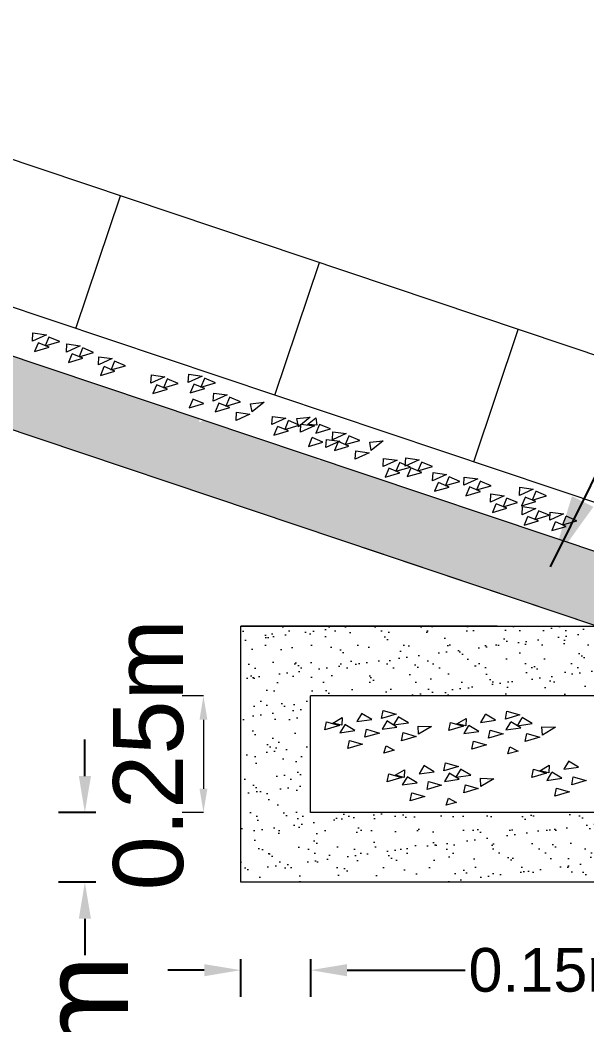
# Model space of a CAD drawing. Header units: inches. Extents: x -885 to 26362, y -28010 to 990.
# Drawn here: x 4391.95 to 4399.73, y -16656.92 to -16643.12 of the extents above; entities that cross this region are included whole.
import ezdxf

# ---------------------------------------------------------------- set-up
doc = ezdxf.new("R2010")
doc.units = ezdxf.units.IN
doc.header["$MEASUREMENT"] = 0
doc.header["$PDMODE"] = 3
doc.layers.add('LINE', color=7, linetype='Continuous')
doc.styles.add('dim', font='isocp.shx')
doc.styles.get("Standard").update_dxf_attribs({"font": 'arial.ttf'})
doc.dimstyles.get("Standard").update_dxf_attribs({"dimtxt": 0.18, "dimasz": 0.18, "dimexe": 0.18, "dimexo": 0.0625, "dimgap": 0.09, "dimtad": 0, "dimtih": 1, "dimtoh": 1, "dimdec": 4, "dimzin": 0, "dimdsep": 46, "dimtxsty": 'Standard', "dimcen": 0.09, "dimadec": 0, "dimazin": 0, "dimtfac": 1, "dimtdec": 4, "dimtofl": 0, "dimtmove": 0, "dimatfit": 3, "dimfxl": 1, "dimtolj": 1, "dimtzin": 0, "dimarcsym": 0})
doc.dimstyles.new('STANDARD$0', dxfattribs={"dimscale": 0, "dimtxt": 8, "dimasz": 8, "dimexe": 4, "dimexo": 0, "dimgap": 2, "dimtad": 1, "dimdec": 0, "dimzin": 0, "dimdsep": 46, "dimtxsty": 'dim', "dimblk": 'DOTSMALL', "dimcen": 1, "dimclrd": 6, "dimclre": 6, "dimclrt": 256, "dimadec": 0, "dimazin": 0, "dimtfac": 1, "dimtdec": 0, "dimtix": 1, "dimtofl": 0, "dimtmove": 1, "dimatfit": 3, "dimldrblk": 'DOTSMALL', "dimfxl": 6, "dimtolj": 1, "dimtzin": 0, "dimarcsym": 0})

# ---------------------------------------------------------------- blocks, each defined once
blk = doc.blocks.new('*D41')
at = {"layer": 'Defpoints', "color": 0, "linetype": 'ByBlock', "ltscale": 0.5, "transparency": 16777216}
for p in [(4395.935, -16654), (4394.975, -16654.96), (4394.975, -16656.167)]:
    blk.add_point(p, dxfattribs=at)
at = {"layer": 'LINE', "color": 0, "lineweight": -2, "ltscale": 0.5, "transparency": 16777216}
for p, q in [((4394.975, -16656.017), (4394.975, -16656.531)), ((4395.935, -16656.017), (4395.935, -16656.531)), ((4394.475, -16656.167), (4393.975, -16656.167)), ((4396.435, -16656.167), (4398.056, -16656.167))]:
    blk.add_line(p, q, dxfattribs=at)
at = {"layer": 'LINE', "color": 0, "linetype": 'ByBlock', "ltscale": 0.5, "transparency": 16777216}
for points in [[(4394.475, -16656.084), (4394.475, -16656.251), (4394.975, -16656.167)], [(4396.435, -16656.084), (4396.435, -16656.251), (4395.935, -16656.167)]]:
    blk.add_solid(points, dxfattribs=at)
at = {"layer": 'LINE', "color": 0, "linetype": 'ByBlock', "lineweight": 20, "ltscale": 0.5, "transparency": 16777216, "insert": (4399.266, -16656.167), "char_height": 0.5, "attachment_point": 5}
blk.add_mtext('\\A1;{\\H1.2x;0.15m}', dxfattribs=at)
blk = doc.blocks.new('*D42')
at = {"layer": 'Defpoints', "color": 0, "linetype": 'ByBlock', "ltscale": 0.5, "transparency": 16777216}
for p in [(4395.935, -16654), (4392.837, -16654.96), (4395.935, -16654.96)]:
    blk.add_point(p, dxfattribs=at)
at = {"layer": 'LINE', "color": 0, "lineweight": -2, "ltscale": 0.5, "transparency": 16777216}
for p, q in [((4392.837, -16653.5), (4392.837, -16653)), ((4392.987, -16654), (4392.473, -16654)), ((4392.987, -16654.96), (4392.473, -16654.96)), ((4392.837, -16655.46), (4392.837, -16655.96))]:
    blk.add_line(p, q, dxfattribs=at)
at = {"layer": 'LINE', "color": 0, "linetype": 'ByBlock', "ltscale": 0.5, "transparency": 16777216}
for points in [[(4392.754, -16653.5), (4392.921, -16653.5), (4392.837, -16654)], [(4392.754, -16655.46), (4392.921, -16655.46), (4392.837, -16654.96)]]:
    blk.add_solid(points, dxfattribs=at)
at = {"layer": 'LINE', "color": 0, "linetype": 'ByBlock', "lineweight": 20, "ltscale": 0.5, "transparency": 16777216, "insert": (4392.837, -16658.291), "char_height": 1, "attachment_point": 5, "rotation": 90}
blk.add_mtext('\\A1;{\\H1.2x;0.15m}', dxfattribs=at)
blk = doc.blocks.new('*D43')
at = {"layer": 'Defpoints', "color": 0, "linetype": 'ByBlock', "ltscale": 0.5, "transparency": 16777216}
for p in [(4405.535, -16654.96), (4395.935, -16655.313), (4395.935, -16657.442)]:
    blk.add_point(p, dxfattribs=at)
at = {"layer": 'LINE', "color": 0, "lineweight": -2, "ltscale": 0.5, "transparency": 16777216}
for p, q in [((4395.935, -16657.292), (4395.935, -16657.806)), ((4405.535, -16657.292), (4405.535, -16657.806)), ((4396.435, -16657.442), (4399.553, -16657.442)), ((4405.035, -16657.442), (4401.918, -16657.442))]:
    blk.add_line(p, q, dxfattribs=at)
at = {"layer": 'LINE', "color": 0, "linetype": 'ByBlock', "ltscale": 0.5, "transparency": 16777216}
for points in [[(4396.435, -16657.359), (4396.435, -16657.525), (4395.935, -16657.442)], [(4405.035, -16657.359), (4405.035, -16657.525), (4405.535, -16657.442)]]:
    blk.add_solid(points, dxfattribs=at)
at = {"layer": 'LINE', "color": 0, "linetype": 'ByBlock', "lineweight": 20, "ltscale": 0.5, "transparency": 16777216, "insert": (4400.735, -16657.442), "char_height": 0.5, "attachment_point": 5}
blk.add_mtext('\\A1;{\\H1.2x;1.50m}', dxfattribs=at)
blk = doc.blocks.new('*D44')
at = {"layer": 'Defpoints', "color": 0, "linetype": 'ByBlock', "ltscale": 0.5, "transparency": 16777216}
for p in [(4358.787, -16637.645), (4405.466, -16654.96), (4358.787, -16663.643)]:
    blk.add_point(p, dxfattribs=at)
at = {"layer": 'LINE', "color": 0, "lineweight": -2, "ltscale": 0.5, "transparency": 16777216}
for p, q in [((4358.787, -16663.493), (4358.787, -16663.823)), ((4405.466, -16663.493), (4405.466, -16663.823)), ((4359.787, -16663.643), (4381.559, -16663.643)), ((4404.466, -16663.643), (4382.676, -16663.643))]:
    blk.add_line(p, q, dxfattribs=at)
at = {"layer": 'LINE', "color": 0, "linetype": 'ByBlock', "ltscale": 0.5, "transparency": 16777216}
for points in [[(4359.787, -16663.477), (4359.787, -16663.81), (4358.787, -16663.643)], [(4404.466, -16663.477), (4404.466, -16663.81), (4405.466, -16663.643)]]:
    blk.add_solid(points, dxfattribs=at)
at = {"layer": 'LINE', "color": 0, "linetype": 'ByBlock', "lineweight": 20, "ltscale": 0.5, "transparency": 16777216, "insert": (4382.117, -16663.643), "char_height": 0.85, "attachment_point": 5}
blk.add_mtext('\\A1;{\\H1.765x;L}', dxfattribs=at)
blk = doc.blocks.new('*D45')
at = {"layer": 'Defpoints', "color": 0, "linetype": 'ByBlock', "ltscale": 0.5, "transparency": 16777216}
for p in [(4373.63, -16647.001), (4405.535, -16654.96), (4373.63, -16660.312)]:
    blk.add_point(p, dxfattribs=at)
at = {"layer": 'LINE', "color": 0, "lineweight": -2, "ltscale": 0.5, "transparency": 16777216}
for p, q in [((4373.63, -16660.162), (4373.63, -16660.492)), ((4405.535, -16660.162), (4405.535, -16660.492)), ((4374.63, -16660.312), (4386.625, -16660.312)), ((4404.535, -16660.312), (4389.455, -16660.312))]:
    blk.add_line(p, q, dxfattribs=at)
at = {"layer": 'LINE', "color": 0, "linetype": 'ByBlock', "ltscale": 0.5, "transparency": 16777216}
for points in [[(4374.63, -16660.145), (4374.63, -16660.478), (4373.63, -16660.312)], [(4404.535, -16660.145), (4404.535, -16660.478), (4405.535, -16660.312)]]:
    blk.add_solid(points, dxfattribs=at)
at = {"layer": 'LINE', "color": 0, "linetype": 'ByBlock', "lineweight": 20, "ltscale": 0.5, "transparency": 16777216, "insert": (4388.04, -16660.312), "char_height": 0.85, "attachment_point": 5}
blk.add_mtext('\\A1;{\\H1.765x;L/2}', dxfattribs=at)

msp = doc.modelspace()

# ---------------------------------------------------------------- hatches: boundary and pattern name
at = {"linetype": 'Continuous', "lineweight": 20, "ltscale": 0.5}
h = msp.add_hatch(dxfattribs=at)
h.set_pattern_fill('AR-SAND', color=0, scale=0.008, angle=8, style=0)
h.set_pattern_definition([(45.5, (2280.61595, -16044.8783), (-0.067166206, 0.38593879), [0, -0.308864, 0, -0.34544, 0, -0.3302]), (15.5, (2280.61595, -16044.8783), (0.27630863, 0.61792845), [0, -0.166624, 0, -0.278384, 0, -0.10668]), (335.5, (2280.36845, -16044.9131), (0.626475576, 0.089206447), [0, -0.1016, 0, -0.36576, 0, -0.47752]), (325.5, (2280.36845, -16044.9131), (0.58007985, 0.26162105), [0, -0.0508, 0, -0.239776, 0, -0.27432])])
h.paths.add_polyline_path([(4396.076283, -16649.155904), (4396.042562, -16649.171271), (4396.044127, -16649.145105), (4395.86487, -16649.0849), (4394.464539, -16648.614587), (4394.406792, -16648.640902), (4394.409472, -16648.596092), (4389.814037, -16647.052677), (4389.508391, -16647.962722), (4401.517871, -16651.996205), (4400.992821, -16652.069996), (4402.470467, -16652.831761), (4405.544782, -16652.399694), (4405.535384, -16652.332821)])
h.paths.add_polyline_path([(4394.528688, -16651.461709), (4394.133796, -16648.651904), (4395.157463, -16648.508037), (4395.552355, -16651.317842)], flags=25)
h = msp.add_hatch(dxfattribs=at)
h.set_pattern_fill('AR-SAND', color=0, scale=0.008, style=0)
h.set_pattern_definition([(37.5, (4086.67236, -16187.6865), (-0.01280025, 0.39153059), [0, -0.308864, 0, -0.34544, 0, -0.3302]), (7.5, (4086.67236, -16187.6865), (0.35961863, 0.5734601), [0, -0.166624, 0, -0.278384, 0, -0.10668]), (327.5, (4086.42243, -16187.6865), (0.6327939, 0.00114975), [0, -0.1016, 0, -0.36576, 0, -0.47752]), (317.5, (4086.42243, -16187.6865), (0.61084516, 0.17834346), [0, -0.0508, 0, -0.239776, 0, -0.27432])])
h.paths.add_polyline_path([(4400.642009, -16651.440351), (4394.975384, -16651.440351), (4394.975384, -16654.960351), (4405.535384, -16654.960351), (4405.535384, -16654.000351), (4395.935384, -16654.000351), (4395.935384, -16652.400351), (4402.562009, -16652.400351)])

# ---------------------------------------------------------------- linework, layer by layer
at = {"color": 0, "linetype": 'Continuous', "lineweight": 20, "ltscale": 0.5}
for p, q in [((4406.975384, -16650.115929), (4368.039244, -16637.038905)), ((4406.793835, -16652.080351), (4368.062983, -16639.072274)), ((4395.86487, -16649.0849), (4374.589607, -16641.939427)), ((4392.713428, -16647.35133), (4393.324719, -16645.531241)), ((4399.862846, -16651.440351), (4384.900289, -16646.415052)), ((4395.44356, -16648.268267), (4396.054852, -16646.448179)), ((4392.118572, -16647.525067), (4392.125303, -16647.41251)), ((4392.125303, -16647.41251), (4392.309007, -16647.438285)), ((4398.173693, -16649.185205), (4398.784985, -16647.365116)), ((4392.309007, -16647.438285), (4392.118572, -16647.525067)), ((4392.194881, -16647.552699), (4392.145949, -16647.668778)), ((4392.345382, -16647.610981), (4392.196728, -16647.548317)), ((4392.341547, -16647.474046), (4392.292615, -16647.590124)), ((4392.292615, -16647.590124), (4392.492048, -16647.532328)), ((4392.492048, -16647.532328), (4392.343394, -16647.469664)), ((4392.145949, -16647.668778), (4392.345382, -16647.610981)), ((4392.583376, -16647.676035), (4392.590107, -16647.563477)), ((4392.773811, -16647.589252), (4392.583376, -16647.676035)), ((4392.590107, -16647.563477), (4392.773811, -16647.589252)), ((4392.806351, -16647.625013), (4392.757418, -16647.741092)), ((4392.757418, -16647.741092), (4392.956852, -16647.683295)), ((4392.956852, -16647.683295), (4392.808198, -16647.620631)), ((4392.659685, -16647.703666), (4392.610752, -16647.819745)), ((4392.610752, -16647.819745), (4392.810186, -16647.761949)), ((4392.810186, -16647.761949), (4392.661532, -16647.699285)), ((4393.022323, -16647.852754), (4393.029054, -16647.740196)), ((4393.212758, -16647.765972), (4393.022323, -16647.852754)), ((4393.029054, -16647.740196), (4393.212758, -16647.765972)), ((4393.245298, -16647.801732), (4393.196366, -16647.917811)), ((4393.393952, -16647.864396), (4393.245298, -16647.801732)), ((4393.098632, -16647.880386), (4393.0497, -16647.996465)), ((4393.0497, -16647.996465), (4393.249133, -16647.938668)), ((4393.249133, -16647.938668), (4393.100479, -16647.876004)), ((4393.194519, -16647.922193), (4393.393952, -16647.864396)), ((4393.743563, -16648.101876), (4393.750294, -16647.989318)), ((4393.933998, -16648.015094), (4393.743563, -16648.101876)), ((4393.750294, -16647.989318), (4393.933998, -16648.015094)), ((4393.966538, -16648.050854), (4393.917606, -16648.166933)), ((4394.117039, -16648.109137), (4393.968385, -16648.046473)), ((4394.254927, -16648.092716), (4394.261658, -16647.980159)), ((4394.445362, -16648.005934), (4394.254927, -16648.092716)), ((4394.261658, -16647.980159), (4394.445362, -16648.005934)), ((4394.477902, -16648.041695), (4394.42897, -16648.157774)), ((4394.42897, -16648.157774), (4394.628403, -16648.099977)), ((4394.628403, -16648.099977), (4394.479749, -16648.037313)), ((4393.819872, -16648.129508), (4393.77094, -16648.245587)), ((4393.77094, -16648.245587), (4393.970373, -16648.18779)), ((4393.970373, -16648.18779), (4393.821719, -16648.125126)), ((4393.917606, -16648.166933), (4394.117039, -16648.109137)), ((4394.331236, -16648.120348), (4394.282304, -16648.236427)), ((4394.282304, -16648.236427), (4394.481737, -16648.17863)), ((4394.481737, -16648.17863), (4394.333083, -16648.115966)), ((4394.598989, -16648.353006), (4394.60572, -16648.240448)), ((4394.60572, -16648.240448), (4394.789424, -16648.266224)), ((4394.31712, -16648.326143), (4394.268187, -16648.442222)), ((4394.268187, -16648.442222), (4394.467621, -16648.384426)), ((4394.467621, -16648.384426), (4394.318967, -16648.321762)), ((4394.789424, -16648.266224), (4394.598989, -16648.353006)), ((4394.675298, -16648.380638), (4394.626365, -16648.496717)), ((4394.825799, -16648.43892), (4394.677145, -16648.376256)), ((4394.821963, -16648.301984), (4394.773031, -16648.418063)), ((4394.773031, -16648.418063), (4394.972464, -16648.360267)), ((4394.972464, -16648.360267), (4394.823811, -16648.297603)), ((4395.111157, -16648.385482), (4395.295689, -16648.366529)), ((4395.295689, -16648.366529), (4395.131568, -16648.496378)), ((4394.626365, -16648.496717), (4394.825799, -16648.43892)), ((4394.911636, -16648.616743), (4394.918367, -16648.504186)), ((4394.918367, -16648.504186), (4395.102071, -16648.529961)), ((4395.131568, -16648.496378), (4395.111157, -16648.385482)), ((4395.102071, -16648.529961), (4394.911636, -16648.616743)), ((4395.405064, -16648.673541), (4395.411795, -16648.560984)), ((4395.595499, -16648.586759), (4395.405064, -16648.673541)), ((4395.411795, -16648.560984), (4395.595499, -16648.586759)), ((4395.628039, -16648.62252), (4395.579107, -16648.738599)), ((4395.77854, -16648.680802), (4395.629886, -16648.618138)), ((4395.746461, -16648.590561), (4395.930993, -16648.571608)), ((4395.766872, -16648.701457), (4395.746461, -16648.590561)), ((4395.930993, -16648.571608), (4395.766872, -16648.701457)), ((4395.892392, -16648.6716), (4396.007845, -16648.580197)), ((4396.007845, -16648.580197), (4396.019118, -16648.682285)), ((4395.481373, -16648.701173), (4395.432441, -16648.817252)), ((4395.432441, -16648.817252), (4395.631874, -16648.759456)), ((4395.631874, -16648.759456), (4395.48322, -16648.696792)), ((4395.579107, -16648.738599), (4395.77854, -16648.680802)), ((4395.796307, -16648.777602), (4395.803037, -16648.665045)), ((4395.986741, -16648.69082), (4395.796307, -16648.777602)), ((4395.803037, -16648.665045), (4395.986741, -16648.69082)), ((4396.019118, -16648.682285), (4395.892392, -16648.6716)), ((4396.055835, -16648.673627), (4396.006903, -16648.789706)), ((4396.006903, -16648.789706), (4396.206336, -16648.731909)), ((4396.206336, -16648.731909), (4396.057682, -16648.669245)), ((4396.234759, -16648.883375), (4396.241489, -16648.770817)), ((4396.425193, -16648.796592), (4396.234759, -16648.883375)), ((4396.241489, -16648.770817), (4396.425193, -16648.796592)), ((4395.952889, -16648.856512), (4395.903957, -16648.972591)), ((4395.903957, -16648.972591), (4396.10339, -16648.914794)), ((4396.10339, -16648.914794), (4395.954736, -16648.85213)), ((4396.145508, -16648.988386), (4396.152239, -16648.875828)), ((4396.335943, -16648.901604), (4396.145508, -16648.988386)), ((4396.152239, -16648.875828), (4396.335943, -16648.901604)), ((4396.311067, -16648.911006), (4396.262135, -16649.027085)), ((4396.461568, -16648.969289), (4396.312914, -16648.906625)), ((4396.457733, -16648.832353), (4396.408801, -16648.948432)), ((4396.408801, -16648.948432), (4396.608234, -16648.890635)), ((4396.608234, -16648.890635), (4396.45958, -16648.827971)), ((4396.746927, -16648.91585), (4396.931459, -16648.896898)), ((4396.767337, -16649.026746), (4396.746927, -16648.91585)), ((4396.931459, -16648.896898), (4396.767337, -16649.026746)), ((4396.262135, -16649.027085), (4396.461568, -16648.969289)), ((4396.547406, -16649.147112), (4396.554137, -16649.034555)), ((4396.737841, -16649.06033), (4396.547406, -16649.147112)), ((4396.554137, -16649.034555), (4396.737841, -16649.06033)), ((4405.535384, -16652.332821), (4395.86487, -16649.0849)), ((4396.930712, -16649.24912), (4396.937443, -16649.136563)), ((4397.121147, -16649.162338), (4396.930712, -16649.24912)), ((4396.937443, -16649.136563), (4397.121147, -16649.162338)), ((4397.153687, -16649.198098), (4397.104754, -16649.314177)), ((4397.304188, -16649.256381), (4397.155534, -16649.193717)), ((4397.232976, -16649.242991), (4397.239707, -16649.130433)), ((4397.423411, -16649.156209), (4397.232976, -16649.242991)), ((4397.239707, -16649.130433), (4397.423411, -16649.156209)), ((4397.455951, -16649.191969), (4397.407018, -16649.308048)), ((4397.606452, -16649.250252), (4397.457798, -16649.187587)), ((4397.007021, -16649.276752), (4396.958088, -16649.392831)), ((4396.958088, -16649.392831), (4397.157522, -16649.335034)), ((4397.157522, -16649.335034), (4397.008868, -16649.27237)), ((4397.104754, -16649.314177), (4397.304188, -16649.256381)), ((4397.309285, -16649.270623), (4397.260352, -16649.386702)), ((4397.260352, -16649.386702), (4397.459786, -16649.328905)), ((4397.459786, -16649.328905), (4397.311132, -16649.266241)), ((4397.407018, -16649.308048), (4397.606452, -16649.250252)), ((4397.609884, -16649.445467), (4397.616615, -16649.33291)), ((4397.616615, -16649.33291), (4397.800319, -16649.358685)), ((4397.800319, -16649.358685), (4397.609884, -16649.445467)), ((4397.686193, -16649.473099), (4397.63726, -16649.589178)), ((4397.836694, -16649.531381), (4397.68804, -16649.468717)), ((4397.832859, -16649.394446), (4397.783926, -16649.510524)), ((4397.783926, -16649.510524), (4397.98336, -16649.452728)), ((4397.98336, -16649.452728), (4397.834706, -16649.390064)), ((4398.037777, -16649.505504), (4398.044508, -16649.392947)), ((4398.228212, -16649.418722), (4398.037777, -16649.505504)), ((4398.044508, -16649.392947), (4398.228212, -16649.418722)), ((4398.260751, -16649.454483), (4398.211819, -16649.570562)), ((4398.411252, -16649.512765), (4398.262599, -16649.450101)), ((4397.63726, -16649.589178), (4397.836694, -16649.531381)), ((4398.114086, -16649.533136), (4398.065153, -16649.649215)), ((4398.065153, -16649.649215), (4398.264587, -16649.591418)), ((4398.264587, -16649.591418), (4398.115933, -16649.528754)), ((4398.211819, -16649.570562), (4398.411252, -16649.512765)), ((4398.40174, -16649.737076), (4398.408471, -16649.624519)), ((4398.408471, -16649.624519), (4398.592175, -16649.650294)), ((4398.800988, -16649.644617), (4398.807719, -16649.53206)), ((4398.991423, -16649.557835), (4398.800988, -16649.644617)), ((4398.807719, -16649.53206), (4398.991423, -16649.557835)), ((4399.023963, -16649.593596), (4398.97503, -16649.709675)), ((4399.174464, -16649.651878), (4399.02581, -16649.589214)), ((4398.592175, -16649.650294), (4398.40174, -16649.737076)), ((4398.478049, -16649.764708), (4398.429116, -16649.880787)), ((4398.62855, -16649.82299), (4398.479896, -16649.760326)), ((4398.624715, -16649.686055), (4398.575782, -16649.802134)), ((4398.575782, -16649.802134), (4398.775216, -16649.744337)), ((4398.775216, -16649.744337), (4398.626562, -16649.681673)), ((4398.877297, -16649.672249), (4398.828365, -16649.788328)), ((4398.828365, -16649.788328), (4399.027798, -16649.730532)), ((4399.027798, -16649.730532), (4398.879144, -16649.667868)), ((4398.97503, -16649.709675), (4399.174464, -16649.651878)), ((4398.429116, -16649.880787), (4398.62855, -16649.82299)), ((4398.837268, -16649.910977), (4398.843999, -16649.79842)), ((4399.027703, -16649.824195), (4398.837268, -16649.910977)), ((4398.843999, -16649.79842), (4399.027703, -16649.824195)), ((4399.060243, -16649.859956), (4399.011311, -16649.976035)), ((4399.210744, -16649.918238), (4399.06209, -16649.855574)), ((4399.216766, -16649.986037), (4399.223497, -16649.87348)), ((4399.407201, -16649.899255), (4399.216766, -16649.986037)), ((4399.223497, -16649.87348), (4399.407201, -16649.899255)), ((4398.913577, -16649.938609), (4398.864645, -16650.054688)), ((4398.864645, -16650.054688), (4399.064078, -16649.996892)), ((4399.064078, -16649.996892), (4398.915424, -16649.934228)), ((4399.011311, -16649.976035), (4399.210744, -16649.918238)), ((4399.293075, -16650.013669), (4399.244143, -16650.129748)), ((4399.443576, -16650.071952), (4399.294922, -16650.009288)), ((4399.439741, -16649.935016), (4399.390809, -16650.051095)), ((4399.390809, -16650.051095), (4399.590242, -16649.993298)), ((4399.590242, -16649.993298), (4399.441588, -16649.930634)), ((4399.244143, -16650.129748), (4399.443576, -16650.071952)), ((4399.862846, -16651.440351), (4396.680094, -16650.371397)), ((4398.495384, -16651.440351), (4394.975384, -16651.440351)), ((4394.975384, -16654.960351), (4394.975384, -16651.440351)), ((4394.975384, -16654.960351), (4394.975384, -16651.440351)), ((4394.975384, -16651.440351), (4399.862846, -16651.440351)), ((4394.464306, -16652.400351), (4394.173106, -16652.400351)), ((4405.535384, -16652.400351), (4395.935384, -16652.400351)), ((4395.935384, -16654.000351), (4395.935384, -16652.400351)), ((4396.632519, -16652.644451), (4396.567908, -16652.75259)), ((4396.773444, -16652.723111), (4396.634958, -16652.640369)), ((4396.907906, -16652.71028), (4396.930237, -16652.599755)), ((4397.108566, -16652.650846), (4396.907906, -16652.71028)), ((4396.930237, -16652.599755), (4397.108566, -16652.650846)), ((4398.332362, -16652.655), (4398.267751, -16652.763139)), ((4398.473287, -16652.733661), (4398.334801, -16652.650918)), ((4398.60775, -16652.72083), (4398.63008, -16652.610305)), ((4398.808409, -16652.661396), (4398.60775, -16652.72083)), ((4398.63008, -16652.610305), (4398.808409, -16652.661396)), ((4394.464306, -16652.726351), (4394.464306, -16653.674351)), ((4396.131264, -16652.864528), (4396.153594, -16652.754002)), ((4396.153594, -16652.754002), (4396.331923, -16652.805093)), ((4396.241166, -16652.77293), (4396.368217, -16652.698484)), ((4396.365172, -16652.801148), (4396.241166, -16652.77293)), ((4396.402737, -16652.797684), (4396.338126, -16652.905823)), ((4396.368217, -16652.698484), (4396.365172, -16652.801148)), ((4396.543662, -16652.876345), (4396.405176, -16652.793602)), ((4396.567908, -16652.75259), (4396.773444, -16652.723111)), ((4396.979627, -16652.748263), (4396.915016, -16652.856403)), ((4397.120552, -16652.826924), (4396.982066, -16652.744181)), ((4397.135812, -16652.690787), (4397.071201, -16652.798927)), ((4397.071201, -16652.798927), (4397.276737, -16652.769448)), ((4397.276737, -16652.769448), (4397.138251, -16652.686705)), ((4397.831107, -16652.875077), (4397.853437, -16652.764552)), ((4397.853437, -16652.764552), (4398.031766, -16652.815643)), ((4397.94101, -16652.783479), (4398.06806, -16652.709033)), ((4398.065015, -16652.811697), (4397.94101, -16652.783479)), ((4398.06806, -16652.709033), (4398.065015, -16652.811697)), ((4398.267751, -16652.763139), (4398.473287, -16652.733661)), ((4398.67947, -16652.758813), (4398.614859, -16652.866952)), ((4398.820395, -16652.837474), (4398.681909, -16652.754731)), ((4398.835655, -16652.701337), (4398.771044, -16652.809476)), ((4398.771044, -16652.809476), (4398.97658, -16652.779998)), ((4398.97658, -16652.779998), (4398.838094, -16652.697255)), ((4396.331923, -16652.805093), (4396.131264, -16652.864528)), ((4396.338126, -16652.905823), (4396.543662, -16652.876345)), ((4396.677513, -16652.968626), (4396.699843, -16652.858101)), ((4396.878172, -16652.909192), (4396.677513, -16652.968626)), ((4396.699843, -16652.858101), (4396.878172, -16652.909192)), ((4396.915016, -16652.856403), (4397.120552, -16652.826924)), ((4397.180806, -16653.014963), (4397.203136, -16652.904438)), ((4397.203136, -16652.904438), (4397.381465, -16652.955529)), ((4397.41057, -16652.81372), (4397.595945, -16652.820634)), ((4397.415349, -16652.926377), (4397.41057, -16652.81372)), ((4397.595945, -16652.820634), (4397.415349, -16652.926377)), ((4398.031766, -16652.815643), (4397.831107, -16652.875077)), ((4398.10258, -16652.808233), (4398.037969, -16652.916372)), ((4398.037969, -16652.916372), (4398.243505, -16652.886894)), ((4398.243505, -16652.886894), (4398.105019, -16652.804151)), ((4398.377356, -16652.979176), (4398.399687, -16652.868651)), ((4398.578016, -16652.919742), (4398.377356, -16652.979176)), ((4398.399687, -16652.868651), (4398.578016, -16652.919742)), ((4398.614859, -16652.866952), (4398.820395, -16652.837474)), ((4398.880649, -16653.025513), (4398.90298, -16652.914987)), ((4398.90298, -16652.914987), (4399.081309, -16652.966078)), ((4399.110414, -16652.82427), (4399.295788, -16652.831183)), ((4399.115192, -16652.936927), (4399.110414, -16652.82427)), ((4399.295788, -16652.831183), (4399.115192, -16652.936927)), ((4396.447731, -16653.121859), (4396.470062, -16653.011334)), ((4396.64839, -16653.062425), (4396.447731, -16653.121859)), ((4396.470062, -16653.011334), (4396.64839, -16653.062425)), ((4397.381465, -16652.955529), (4397.180806, -16653.014963)), ((4398.147575, -16653.132409), (4398.169905, -16653.021884)), ((4398.348234, -16653.072975), (4398.147575, -16653.132409)), ((4398.169905, -16653.021884), (4398.348234, -16653.072975)), ((4399.081309, -16652.966078), (4398.880649, -16653.025513)), ((4396.940316, -16653.184726), (4396.970845, -16653.086659)), ((4397.082702, -16653.147171), (4396.940316, -16653.184726)), ((4396.970845, -16653.086659), (4397.082702, -16653.147171)), ((4398.640159, -16653.195275), (4398.670689, -16653.097208)), ((4398.782545, -16653.157721), (4398.640159, -16653.195275)), ((4398.670689, -16653.097208), (4398.782545, -16653.157721)), ((4397.763109, -16653.427744), (4397.785439, -16653.317219)), ((4397.785439, -16653.317219), (4397.963768, -16653.36831)), ((4399.081271, -16653.42709), (4399.208321, -16653.352644)), ((4399.208321, -16653.352644), (4399.205276, -16653.455308)), ((4399.472623, -16653.298611), (4399.408012, -16653.40675)), ((4399.613548, -16653.377272), (4399.475062, -16653.294529)), ((4396.986466, -16653.581992), (4397.008796, -16653.471466)), ((4397.008796, -16653.471466), (4397.187125, -16653.522557)), ((4397.096369, -16653.490394), (4397.223419, -16653.415948)), ((4397.220374, -16653.518612), (4397.096369, -16653.490394)), ((4397.223419, -16653.415948), (4397.220374, -16653.518612)), ((4397.487721, -16653.361915), (4397.42311, -16653.470054)), ((4397.42311, -16653.470054), (4397.628646, -16653.440575)), ((4397.628646, -16653.440575), (4397.49016, -16653.357832)), ((4397.963768, -16653.36831), (4397.763109, -16653.427744)), ((4397.834829, -16653.465727), (4397.770218, -16653.573867)), ((4397.975754, -16653.544388), (4397.837268, -16653.461645)), ((4397.991014, -16653.408251), (4397.926403, -16653.516391)), ((4397.926403, -16653.516391), (4398.131939, -16653.486912)), ((4398.131939, -16653.486912), (4397.993453, -16653.404169)), ((4398.971368, -16653.518688), (4398.993698, -16653.408163)), ((4399.172027, -16653.459254), (4398.971368, -16653.518688)), ((4398.993698, -16653.408163), (4399.172027, -16653.459254)), ((4399.205276, -16653.455308), (4399.081271, -16653.42709)), ((4399.242841, -16653.451844), (4399.17823, -16653.559983)), ((4399.383766, -16653.530505), (4399.24528, -16653.447762)), ((4399.408012, -16653.40675), (4399.613548, -16653.377272)), ((4397.187125, -16653.522557), (4396.986466, -16653.581992)), ((4397.257939, -16653.515148), (4397.193328, -16653.623287)), ((4397.193328, -16653.623287), (4397.398865, -16653.593809)), ((4397.398865, -16653.593809), (4397.260378, -16653.511066)), ((4397.532715, -16653.68609), (4397.555046, -16653.575565)), ((4397.733375, -16653.626656), (4397.532715, -16653.68609)), ((4397.555046, -16653.575565), (4397.733375, -16653.626656)), ((4397.770218, -16653.573867), (4397.975754, -16653.544388)), ((4398.036008, -16653.732427), (4398.058339, -16653.621902)), ((4398.058339, -16653.621902), (4398.236668, -16653.672993)), ((4398.265773, -16653.531184), (4398.451147, -16653.538098)), ((4398.270551, -16653.643841), (4398.265773, -16653.531184)), ((4398.451147, -16653.538098), (4398.270551, -16653.643841)), ((4399.17823, -16653.559983), (4399.383766, -16653.530505)), ((4399.517617, -16653.622787), (4399.539948, -16653.512262)), ((4399.718277, -16653.563353), (4399.517617, -16653.622787)), ((4399.539948, -16653.512262), (4399.718277, -16653.563353)), ((4397.302934, -16653.839323), (4397.325264, -16653.728798)), ((4397.325264, -16653.728798), (4397.503593, -16653.779889)), ((4398.236668, -16653.672993), (4398.036008, -16653.732427)), ((4399.287836, -16653.77602), (4399.310166, -16653.665495)), ((4399.488495, -16653.716586), (4399.287836, -16653.77602)), ((4399.310166, -16653.665495), (4399.488495, -16653.716586)), ((4397.503593, -16653.779889), (4397.302934, -16653.839323)), ((4397.795518, -16653.90219), (4397.826048, -16653.804123)), ((4397.937904, -16653.864635), (4397.795518, -16653.90219)), ((4397.826048, -16653.804123), (4397.937904, -16653.864635)), ((4394.464306, -16654.000351), (4394.173106, -16654.000351)), ((4405.535384, -16654.000351), (4395.935384, -16654.000351)), ((4405.535384, -16654.960351), (4394.975384, -16654.960351)), ((4405.535384, -16654.960351), (4394.975384, -16654.960351))]:
    msp.add_line(p, q, dxfattribs=at)
for points in [[(4394.409972, -16652.726351), (4394.518639, -16652.726351), (4394.464306, -16652.400351)], [(4394.409972, -16653.674351), (4394.518639, -16653.674351), (4394.464306, -16654.000351)]]:
    msp.add_solid(points, dxfattribs=at)

# ---------------------------------------------------------------- texts
at = {"layer": 'LINE', "color": 0, "linetype": 'ByBlock', "lineweight": 20, "ltscale": 0.5, "insert": (4393.711265, -16653.208726), "char_height": 0.96, "attachment_point": 5, "rotation": 90}
msp.add_mtext('\\A1;0.25m', dxfattribs=at)

# ---------------------------------------------------------------- dimensions: what is measured, and where the dimension line sits
at = {"layer": 'LINE', "color": 0, "linetype": 'ByBlock', "lineweight": 20, "ltscale": 0.5}
for base, p1, p2, text, dimstyle, override, picture, middle in [((4358.787354, -16663.643487), (4405.466128, -16654.960351), (4358.787354, -16637.644807), '{\\H1.765x;L}', 'Standard', {"dimtxt": 0.85, "dimasz": 1, "dimfxl": 0.15, "dimfxlon": 1}, '*D44', (4382.117307, -16663.643487)), ((4373.629607, -16660.311522), (4405.535384, -16654.960351), (4373.629607, -16647.001236), '{\\H1.765x;L/2}', 'Standard', {"dimtxt": 0.85, "dimasz": 1, "dimfxl": 0.15, "dimfxlon": 1}, '*D45', (4388.040172, -16660.311522)), ((4394.975384, -16656.167405), (4395.935384, -16654.000351), (4394.975384, -16654.960351), '{\\H1.2x;0.15m}', 'STANDARD$0', {"dimscale": 1, "dimtxt": 0.5, "dimasz": 0.5, "dimexe": 0.364, "dimexo": 0.219, "dimgap": 0.09, "dimtad": 0, "dimdec": 2, "dimpost": 'm', "dimtxsty": 'Standard', "dimcen": 0.09, "dimclrd": 0, "dimclre": 0, "dimclrt": 0, "dimtix": 0, "dimtmove": 0, "dimfxl": 0.15, "dimfxlon": 1}, '*D41', (4399.266175, -16656.167405))]:
    dim = msp.add_linear_dim(base=base, p1=p1, p2=p2, text=text, dimstyle=dimstyle, override=override, dxfattribs=at)
    dim.commit()
    dim.dimension.update_dxf_attribs({"geometry": picture, "text_midpoint": middle, "dimtype": 160})
dim = msp.add_linear_dim(base=(4392.837247, -16654.960351), p1=(4395.935384, -16654.000351), p2=(4395.935384, -16654.960351), angle=90, text='{\\H1.2x;0.15m}', dimstyle='STANDARD$0', override={"dimscale": 1, "dimtxt": 1, "dimasz": 0.5, "dimexe": 0.364, "dimexo": 0.219, "dimgap": 0.09, "dimtad": 0, "dimdec": 2, "dimpost": 'm', "dimtxsty": 'Standard', "dimcen": 0.09, "dimclrd": 0, "dimclre": 0, "dimclrt": 0, "dimtix": 0, "dimtmove": 0, "dimfxl": 0.15, "dimfxlon": 1}, dxfattribs=at)
dim.commit()
dim.dimension.update_dxf_attribs({"geometry": '*D42', "text_midpoint": (4392.837247, -16658.291142), "dimtype": 160})
dim = msp.add_linear_dim(base=(4395.935384, -16657.442156), p1=(4405.535384, -16654.960351), p2=(4395.935384, -16655.312945), text='{\\H1.2x;1.50m}', dimstyle='STANDARD$0', override={"dimscale": 1, "dimtxt": 0.5, "dimasz": 0.5, "dimexe": 0.364, "dimexo": 0.219, "dimgap": 0.09, "dimtad": 0, "dimdec": 2, "dimpost": 'm', "dimtxsty": 'Standard', "dimcen": 0.09, "dimclrd": 0, "dimclre": 0, "dimclrt": 0, "dimtix": 0, "dimtmove": 0, "dimfxl": 0.15, "dimfxlon": 1}, dxfattribs=at)
dim.commit()
dim.dimension.update_dxf_attribs({"geometry": '*D43', "text_midpoint": (4400.735384, -16657.442156)})

# ---------------------------------------------------------------- leaders
at = {"color": 0, "linetype": 'Continuous', "lineweight": 20, "ltscale": 0.5}
msp.add_leader([(4399.22518, -16650.625235), (4402.529827, -16643.95146), (4403.342316, -16643.976965)], dimstyle='Standard', override={"dimtxt": 850, "dimasz": 1, "dimdec": 2, "dimlfac": 0.001, "dimpost": 'm', "dimfxl": 0.15, "dimfxlon": 1}, dxfattribs=at)

doc.saveas('drawing.dxf')
